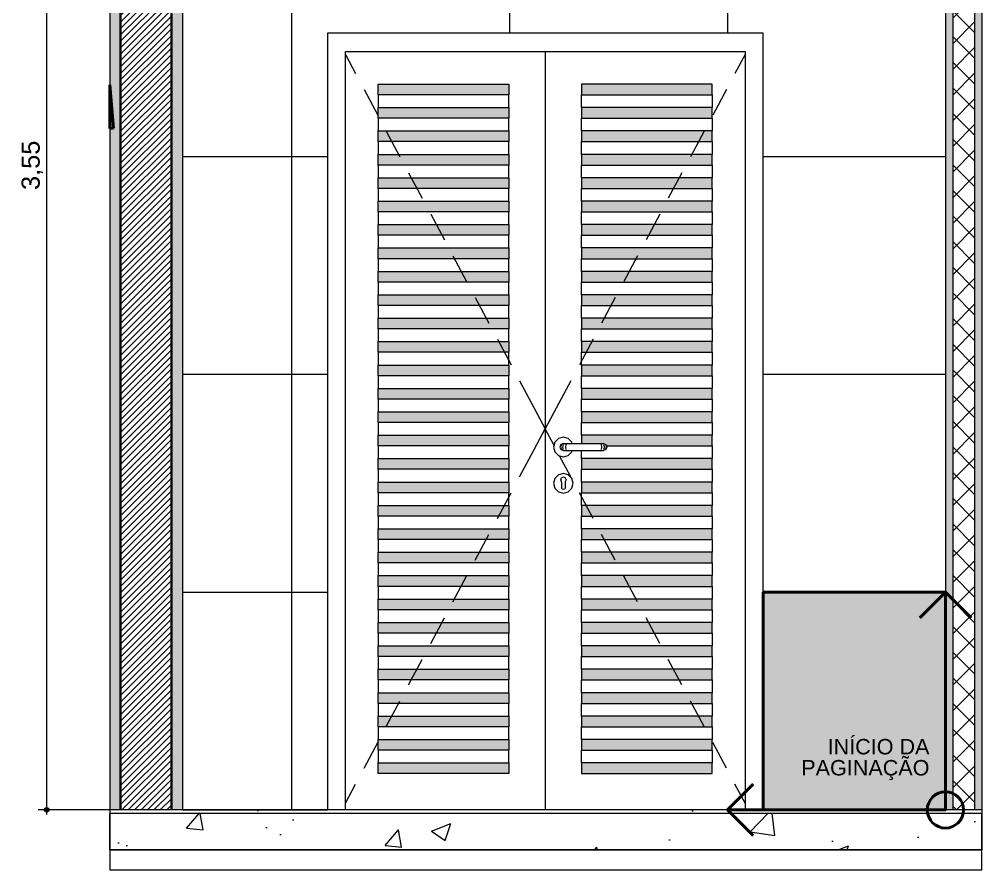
# Model space of a CAD drawing. Header units: metres. Extents: x -1.4 to 64, y -2.2 to 1.7.
# Drawn here: x 39.899 to 42.549, y -2.152 to 0.192 of the extents above; entities that cross this region are included whole.
import ezdxf

# ---------------------------------------------------------------- set-up
doc = ezdxf.new("R2010")
doc.units = ezdxf.units.M
doc.header["$MEASUREMENT"] = 0
for name, color, linetype, lineweight, true_color in [('0_Caneta_No__25', 7, 'Continuous', 13, 0x982312), ('LAJES.EST_Caneta_No__254', 7, 'Continuous', 0, 0xd1c9ad), ('LAJES.EST_Caneta_No__97', 7, 'Continuous', 13, 0x6b6b6b), ('NOTAS-EXECUTIVO.ARQ_Caneta_No__12', 7, 'Continuous', 0, 0x030303), ('NOTAS-EXECUTIVO.ARQ_Caneta_No__24', 7, 'Continuous', 40, 0x851f10), ('PAREDE CONSTRUIR_Caneta_No__97', 7, 'Continuous', 13, 0x6b6b6b), ('Portas Archicad_Caneta_No__97', 7, 'Continuous', 13, 0x6b6b6b)]:
    doc.layers.add(name, color=color, linetype=linetype, lineweight=lineweight, true_color=true_color)
for name, color, linetype, lineweight in [('LAJES.EST_Caneta_No__241', 7, 'Continuous', 13), ('LAJES.EST_Caneta_No__4', 7, 'Continuous', 25), ('LAJES.EST_Caneta_No__7', 7, 'Continuous', 13), ('NOTAS-EXECUTIVO.ARQ_Caneta_No__1', 7, 'Continuous', 40), ('PAREDE CONSTRUIR_Caneta_No__241', 7, 'Continuous', 13), ('PAREDE CONSTRUIR_Caneta_No__3', 7, 'Continuous', 30), ('PAREDE CONSTRUIR_Caneta_No__83', 84, 'Continuous', 0), ('Portas Archicad_Caneta_No__241', 7, 'Continuous', 13), ('S-BEAM-____-OTLN.IFC Model_Caneta_No__1', 7, 'Continuous', 40)]:
    doc.layers.add(name, color=color, linetype=linetype, lineweight=lineweight)
doc.layers.add('PAREDE CONSTRUIR', color=7, linetype='Continuous')
doc.layers.add('Portas Archicad', color=7, linetype='Continuous')
doc.styles.add('GENERATED_STYLE_1', font='arial.ttf')
doc.dimstyles.new('GENERATED_STYLE__1', dxfattribs={"dimtxt": 0.05, "dimasz": 0.02375, "dimexe": 0.18, "dimexo": 0.267183, "dimgap": 0, "dimtad": 1, "dimzin": 0, "dimdsep": 46, "dimtxsty": 'GENERATED_STYLE_1', "dimblk": 'ARROWHEAD_11', "dimblk1": 'ARROWHEAD_11', "dimblk2": 'ARROWHEAD_11', "dimcen": 0.09, "dimclrd": 256, "dimclre": 256, "dimclrt": 256, "dimadec": 0, "dimazin": 0, "dimtfac": 1, "dimtdec": 4, "dimtmove": 0, "dimatfit": 3, "dimfxl": 0, "dimtolj": 1, "dimtzin": 0, "dimarcsym": 0})

# ---------------------------------------------------------------- blocks, each defined once
blk = doc.blocks.new('*D119', base_point=(7.5483, -1.9869))
at = {"layer": '0_Caneta_No__25', "linetype": 'Continuous', "lineweight": 13, "true_color": 0x982312}
for points in [[(39.9683, 1.5631), (39.9687, 1.5608), (39.9701, 1.5587), (39.9721, 1.5574), (39.9745, 1.5569), (39.9769, 1.5574), (39.9789, 1.5587), (39.9803, 1.5608), (39.9808, 1.5631), (39.9803, 1.5655), (39.9789, 1.5676), (39.9769, 1.5689), (39.9745, 1.5694), (39.9721, 1.5689), (39.9701, 1.5676), (39.9687, 1.5655)], [(39.9683, -1.9869), (39.9687, -1.9892), (39.9701, -1.9913), (39.9721, -1.9926), (39.9745, -1.9931), (39.9769, -1.9926), (39.9789, -1.9913), (39.9803, -1.9892), (39.9808, -1.9869), (39.9803, -1.9845), (39.9789, -1.9824), (39.9769, -1.9811), (39.9745, -1.9806), (39.9721, -1.9811), (39.9701, -1.9824), (39.9687, -1.9845)]]:
    blk.add_hatch(color=24, dxfattribs=at).paths.add_polyline_path(points)
at = {"layer": '0_Caneta_No__25', "color": 24, "linetype": 'Continuous', "lineweight": 13, "true_color": 0x982312}
for p, q in [((39.9683, 1.5631), (39.9511, 1.5631)), ((39.9745, -1.9806), (39.9745, 1.5569)), ((40.2417, 1.5631), (39.9808, 1.5631)), ((39.9683, -1.9869), (39.9511, -1.9869)), ((40.2417, -1.9869), (39.9808, -1.9869)), ((39.9745, -1.9994), (39.9745, -1.9931))]:
    blk.add_line(p, q, dxfattribs=at)
for centre in [(39.9745, 1.5631), (39.9745, -1.9869)]:
    blk.add_circle(centre, 0.00625, dxfattribs=at)
at = {"layer": '0_Caneta_No__25', "color": 24, "lineweight": 13, "true_color": 0x982312, "insert": (39.9645, -0.2786), "char_height": 0.05, "attachment_point": 7, "rotation": 90, "style": 'GENERATED_STYLE_1'}
blk.add_mtext('\\A1;{\\pql;\\fArial|b0|i0|c0|p0;\\W1.000000;3,55}', dxfattribs=at)
blk = doc.blocks.new('ARROWHEAD_11')
at = {"color": 0, "linetype": 'Continuous', "lineweight": 0}
blk.add_line((0, 0), (-1, 0), dxfattribs=at)
at = {"color": 0, "linetype": 'Continuous', "lineweight": 0, "const_width": 0.25, "flags": 128}
blk.add_lwpolyline([(-0.125, 0, 1), (0.125, 0, 1)], format="xyb", close=True, dxfattribs=at)
blk = doc.blocks.new('símbolo_paginação de piso(1)(3)[10]_13', base_point=(42.4492, -1.9869))
at = {"layer": 'NOTAS-EXECUTIVO.ARQ_Caneta_No__24', "linetype": 'Continuous', "lineweight": 0, "true_color": 0x210704}
blk.add_hatch(color=18, dxfattribs=at).paths.add_polyline_path([(41.9473, -1.3869), (41.9473, -1.9869), (42.4492, -1.9869), (42.4492, -1.3869)])
at = {"layer": 'NOTAS-EXECUTIVO.ARQ_Caneta_No__1', "color": 7, "linetype": 'Continuous', "lineweight": 40}
for p, q in [((42.4492, -1.3869), (42.3785, -1.4576)), ((42.4492, -1.9869), (42.4492, -1.3869)), ((42.4492, -1.3869), (42.5199, -1.4576)), ((41.8492, -1.9869), (41.9199, -1.9161)), ((42.4492, -1.9869), (41.8492, -1.9869)), ((41.8492, -1.9869), (41.9199, -2.0576))]:
    blk.add_line(p, q, dxfattribs=at)
at = {"layer": 'NOTAS-EXECUTIVO.ARQ_Caneta_No__1', "color": 7, "linetype": 'Continuous', "lineweight": 40, "flags": 128}
blk.add_lwpolyline([(41.9473, -1.3869), (41.9473, -1.9869), (42.4492, -1.9869), (42.4492, -1.3869)], close=True, dxfattribs=at)
at = {"layer": 'NOTAS-EXECUTIVO.ARQ_Caneta_No__1', "color": 7, "linetype": 'Continuous', "lineweight": 40}
blk.add_circle((42.4492, -1.9869), 0.05, dxfattribs=at)

msp = doc.modelspace()

# ---------------------------------------------------------------- hatches: boundary and pattern name
at = {"layer": 'LAJES.EST_Caneta_No__254', "linetype": 'Continuous', "lineweight": 0, "true_color": 0xd1c9ad}
h = msp.add_hatch(dxfattribs=at)
h.set_pattern_fill('Haie_OD_000d', color=9, style=0, pattern_type=2)
h.set_pattern_definition([(45, (7.54828, -1.48686), (-0.159099, 0.159099), [0, -0.15, 0, -0.225]), (110, (8.04828, -1.48686), (0.2114308, 0.0769545), [0, -0.11, 0, -0.19])])
h.paths.add_polyline_path([(42.5492, -1.9869), (40.148, -1.9869), (40.148, -1.9969), (42.5492, -1.9969)])
at = {"layer": 'LAJES.EST_Caneta_No__97', "linetype": 'Continuous', "lineweight": 13, "true_color": 0x6b6b6b}
h = msp.add_hatch(dxfattribs=at)
h.set_pattern_fill('AR_CONC_000d', color=251, style=0, pattern_type=2)
h.set_pattern_definition([(50, (7.5483, -1.98686), (-0.546554, 0.047817), [0.05715, -0.62865]), (355, (7.5483, -1.98686), (-0.10573, 0.5731705), [0.04572, -0.502922]), (100.4514, (7.59383, -1.99084), (0.440824, 0.525353), [0.04857, -0.534271]), (46.1842, (7.5483, -1.83446), (-0.813237, 0.126127), [0.085725, -0.942975]), (96.6356, (7.61605, -1.845), (0.712212, 0.742278), [0.072855, -0.801407]), (351.1842, (7.5483, -1.83446), (0.712212, 0.742278), [0.06858, -0.75438]), (21, (7.6245, -1.87256), (-0.454843, 0.3067956), [0.05715, -0.62865]), (326, (7.6245, -1.87256), (0.185406, 0.552564), [0.04572, -0.50292]), (71.4514, (7.6624, -1.8981), (0.640249, 0.245768), [0.04857, -0.53427]), (37.5, (7.54828, -1.98686), (0.0092658, 0.2536651), [0, -0.496824, 0, -0.51054, 0, -0.504825]), (7.5, (7.54828, -1.98686), (0.200459, 0.3005417), [0, -0.291084, 0, -0.485394, 0, -0.192405]), (327.5, (7.37836, -1.98686), (-0.4067718, 0.0171862), [0, -0.1905, 0, -0.59436, 0, -0.78867]), (317.5, (7.30216, -1.98686), (0.4443875, 0.0762795), [0, -0.24765, 0, -0.394716, 0, -0.56007])])
h.paths.add_polyline_path([(40.148, -2.0969), (42.5492, -2.0969), (42.5492, -1.9969), (40.148, -1.9969)])
at = {"layer": 'PAREDE CONSTRUIR', "linetype": 'Continuous', "lineweight": 0, "true_color": 0xffffff}
for points in [[(42.4492, 1.5631), (42.4492, -1.9869), (42.4692, -1.9869), (42.4692, 1.5631)], [(42.5492, 1.5631), (42.5292, 1.5631), (42.5292, -1.9869), (42.5492, -1.9869)], [(40.148, 1.2631), (40.148, -1.9869), (40.178, -1.9869), (40.178, 1.2631)], [(40.318, -1.9869), (40.348, -1.9869), (40.348, 1.2631), (40.318, 1.2631)]]:
    msp.add_hatch(color=7, dxfattribs=at).paths.add_polyline_path(points)
at = {"layer": 'PAREDE CONSTRUIR', "linetype": 'Continuous', "lineweight": 0, "true_color": 0x000000}
h = msp.add_hatch(dxfattribs=at)
h.set_pattern_fill('common_brick_000d', color=18, style=0, pattern_type=2)
h.set_pattern_definition([(45, (7.548284, -1.986855), (-0.008838835, 0.008838835), [])])
h.paths.add_polyline_path([(40.178, 1.2631), (40.178, -1.9869), (40.318, -1.9869), (40.318, 1.2631)])
at = {"layer": 'PAREDE CONSTRUIR_Caneta_No__83', "linetype": 'Continuous', "lineweight": 0}
h = msp.add_hatch(dxfattribs=at)
h.set_pattern_fill('Placomur_000d', color=84, style=0, pattern_type=2)
h.set_pattern_definition([(45, (7.548284, -1.986855), (-0.03535534, 0.03535534), []), (135, (7.548284, -1.986855), (0.03535534, 0.03535534), [])])
h.paths.add_polyline_path([(42.4692, -1.9869), (42.5292, -1.9869), (42.5292, 1.5631), (42.4692, 1.5631)])
at = {"layer": 'PAREDE CONSTRUIR_Caneta_No__97', "linetype": 'Continuous', "lineweight": 13, "true_color": 0x6b6b6b}
h = msp.add_hatch(dxfattribs=at)
h.set_pattern_fill('Ceramica_60_x_60_000d', color=251, style=0, pattern_type=2)
h.set_pattern_definition([(0, (42.4492, -1.98686), (0, 0.6), []), (90, (42.4492, -1.98686), (-0.6, 0), [])])
h.paths.add_polyline_path([(40.348, 1.2631), (40.348, -1.9869), (40.7473, -1.9869), (40.7473, 0.1531), (41.9473, 0.1531), (41.9473, -1.9869), (42.4492, -1.9869), (42.4492, 1.2631)])
at = {"layer": 'Portas Archicad', "linetype": 'Continuous', "lineweight": 0, "true_color": 0xffffff}
for points in [[(41.2473, -0.0164), (41.2473, 0.0131), (40.8873, 0.0131), (40.8873, -0.0164)], [(41.4473, -0.0164), (41.8073, -0.0164), (41.8073, 0.0131), (41.4473, 0.0131)], [(41.2473, -0.0809), (41.2473, -0.0514), (40.8873, -0.0514), (40.8873, -0.0809)], [(41.4473, -0.0809), (41.8073, -0.0809), (41.8073, -0.0514), (41.4473, -0.0514)], [(41.2473, -0.1454), (41.2473, -0.1159), (40.8873, -0.1159), (40.8873, -0.1454)], [(41.4473, -0.1454), (41.8073, -0.1454), (41.8073, -0.1159), (41.4473, -0.1159)], [(41.2473, -0.2099), (41.2473, -0.1804), (40.8873, -0.1804), (40.8873, -0.2099)], [(41.4473, -0.2099), (41.8073, -0.2099), (41.8073, -0.1804), (41.4473, -0.1804)], [(41.2473, -0.2744), (41.2473, -0.2449), (40.8873, -0.2449), (40.8873, -0.2744)], [(41.4473, -0.2744), (41.8073, -0.2744), (41.8073, -0.2449), (41.4473, -0.2449)], [(41.2473, -0.3389), (41.2473, -0.3094), (40.8873, -0.3094), (40.8873, -0.3389)], [(41.4473, -0.3389), (41.8073, -0.3389), (41.8073, -0.3094), (41.4473, -0.3094)], [(41.2473, -0.4034), (41.2473, -0.3739), (40.8873, -0.3739), (40.8873, -0.4034)], [(41.4473, -0.4034), (41.8073, -0.4034), (41.8073, -0.3739), (41.4473, -0.3739)], [(41.2473, -0.4679), (41.2473, -0.4384), (40.8873, -0.4384), (40.8873, -0.4679)], [(41.4473, -0.4679), (41.8073, -0.4679), (41.8073, -0.4384), (41.4473, -0.4384)], [(41.2473, -0.5324), (41.2473, -0.5029), (40.8873, -0.5029), (40.8873, -0.5324)], [(41.4473, -0.5324), (41.8073, -0.5324), (41.8073, -0.5029), (41.4473, -0.5029)], [(41.2473, -0.5969), (41.2473, -0.5674), (40.8873, -0.5674), (40.8873, -0.5969)], [(41.4473, -0.5969), (41.8073, -0.5969), (41.8073, -0.5674), (41.4473, -0.5674)], [(41.2473, -0.6614), (41.2473, -0.6319), (40.8873, -0.6319), (40.8873, -0.6614)], [(41.4473, -0.6614), (41.8073, -0.6614), (41.8073, -0.6319), (41.4473, -0.6319)], [(41.2473, -0.7259), (41.2473, -0.6964), (40.8873, -0.6964), (40.8873, -0.7259)], [(41.4473, -0.7259), (41.8073, -0.7259), (41.8073, -0.6964), (41.4473, -0.6964)], [(41.2473, -0.7904), (41.2473, -0.7609), (40.8873, -0.7609), (40.8873, -0.7904)], [(41.4473, -0.7904), (41.8073, -0.7904), (41.8073, -0.7609), (41.4473, -0.7609)], [(41.2473, -0.8549), (41.2473, -0.8254), (40.8873, -0.8254), (40.8873, -0.8549)], [(41.4473, -0.8549), (41.8073, -0.8549), (41.8073, -0.8254), (41.4473, -0.8254)], [(41.2473, -0.9194), (41.2473, -0.8899), (40.8873, -0.8899), (40.8873, -0.9194)], [(41.4473, -0.9194), (41.8073, -0.9194), (41.8073, -0.8899), (41.4473, -0.8899)], [(41.2473, -0.9839), (41.2473, -0.9544), (40.8873, -0.9544), (40.8873, -0.9839)], [(41.8073, -0.9544), (41.4473, -0.9544), (41.4473, -0.9769), (41.5061, -0.9769), (41.5073, -0.9769), (41.5144, -0.9798), (41.516, -0.9839), (41.8073, -0.9839)], [(41.2473, -1.0484), (41.2473, -1.0189), (40.8873, -1.0189), (40.8873, -1.0484)], [(41.4473, -1.0484), (41.8073, -1.0484), (41.8073, -1.0189), (41.4473, -1.0189)], [(41.2473, -1.1129), (41.2473, -1.0834), (40.8873, -1.0834), (40.8873, -1.1129)], [(41.4473, -1.1129), (41.8073, -1.1129), (41.8073, -1.0834), (41.4473, -1.0834)], [(41.2473, -1.1774), (41.2473, -1.1479), (40.8873, -1.1479), (40.8873, -1.1774)], [(41.4473, -1.1774), (41.8073, -1.1774), (41.8073, -1.1479), (41.4473, -1.1479)], [(41.2473, -1.2419), (41.2473, -1.2124), (40.8873, -1.2124), (40.8873, -1.2419)], [(41.4473, -1.2419), (41.8073, -1.2419), (41.8073, -1.2124), (41.4473, -1.2124)], [(41.2473, -1.3064), (41.2473, -1.2769), (40.8873, -1.2769), (40.8873, -1.3064)], [(41.4473, -1.3064), (41.8073, -1.3064), (41.8073, -1.2769), (41.4473, -1.2769)], [(41.2473, -1.3709), (41.2473, -1.3414), (40.8873, -1.3414), (40.8873, -1.3709)], [(41.4473, -1.3709), (41.8073, -1.3709), (41.8073, -1.3414), (41.4473, -1.3414)], [(41.2473, -1.4354), (41.2473, -1.4059), (40.8873, -1.4059), (40.8873, -1.4354)], [(41.4473, -1.4354), (41.8073, -1.4354), (41.8073, -1.4059), (41.4473, -1.4059)], [(41.2473, -1.4999), (41.2473, -1.4704), (40.8873, -1.4704), (40.8873, -1.4999)], [(41.4473, -1.4999), (41.8073, -1.4999), (41.8073, -1.4704), (41.4473, -1.4704)], [(41.2473, -1.5644), (41.2473, -1.5349), (40.8873, -1.5349), (40.8873, -1.5644)], [(41.4473, -1.5644), (41.8073, -1.5644), (41.8073, -1.5349), (41.4473, -1.5349)], [(41.2473, -1.6289), (41.2473, -1.5994), (40.8873, -1.5994), (40.8873, -1.6289)], [(41.4473, -1.6289), (41.8073, -1.6289), (41.8073, -1.5994), (41.4473, -1.5994)], [(41.2473, -1.6934), (41.2473, -1.6639), (40.8873, -1.6639), (40.8873, -1.6934)], [(41.4473, -1.6934), (41.8073, -1.6934), (41.8073, -1.6639), (41.4473, -1.6639)], [(41.2473, -1.7579), (41.2473, -1.7284), (40.8873, -1.7284), (40.8873, -1.7579)], [(41.4473, -1.7579), (41.8073, -1.7579), (41.8073, -1.7284), (41.4473, -1.7284)], [(41.2473, -1.8224), (41.2473, -1.7929), (40.8873, -1.7929), (40.8873, -1.8224)], [(41.4473, -1.8224), (41.8073, -1.8224), (41.8073, -1.7929), (41.4473, -1.7929)], [(41.2473, -1.8869), (41.2473, -1.8574), (40.8873, -1.8574), (40.8873, -1.8869)], [(41.4473, -1.8869), (41.8073, -1.8869), (41.8073, -1.8574), (41.4473, -1.8574)]]:
    msp.add_hatch(color=7, dxfattribs=at).paths.add_polyline_path(points)

# ---------------------------------------------------------------- linework, layer by layer
at = {"layer": 'LAJES.EST_Caneta_No__241', "color": 7, "linetype": 'Continuous', "lineweight": 13}
for p, q in [((40.148, -2.0969), (40.148, -2.1369)), ((42.5492, -2.1519), (42.5492, -2.0969)), ((40.148, -2.1369), (40.148, -2.1519)), ((40.148, -2.1519), (42.5492, -2.1519))]:
    msp.add_line(p, q, dxfattribs=at)
at = {"layer": 'LAJES.EST_Caneta_No__4', "color": 7, "linetype": 'Continuous', "lineweight": 25}
for p, q in [((42.5492, -1.9969), (42.5492, -2.0969)), ((42.5492, -2.0969), (40.148, -2.0969))]:
    msp.add_line(p, q, dxfattribs=at)
at = {"layer": 'LAJES.EST_Caneta_No__4', "color": 7, "linetype": 'Continuous', "lineweight": 25, "flags": 128}
msp.add_lwpolyline([(40.148, -1.9969), (40.148, -2.0019), (40.148, -2.0969)], dxfattribs=at)
at = {"layer": 'LAJES.EST_Caneta_No__7', "color": 7, "linetype": 'Continuous', "lineweight": 13}
for p, q in [((40.148, -1.9869), (40.148, -1.9969)), ((42.4492, -1.9869), (40.348, -1.9869)), ((42.5492, -1.9869), (42.5492, -1.9969)), ((42.5492, -1.9969), (40.148, -1.9969))]:
    msp.add_line(p, q, dxfattribs=at)
at = {"layer": 'LAJES.EST_Caneta_No__7', "color": 7, "linetype": 'Continuous', "lineweight": 13, "flags": 128}
for points in [[(40.348, -1.9869), (40.318, -1.9869), (40.178, -1.9869), (40.148, -1.9869)], [(42.5492, -1.9869), (42.5292, -1.9869), (42.4692, -1.9869), (42.4492, -1.9869)]]:
    msp.add_lwpolyline(points, dxfattribs=at)
at = {"layer": 'PAREDE CONSTRUIR_Caneta_No__241', "color": 7, "linetype": 'Continuous', "lineweight": 13}
for p, q in [((42.4492, 1.5631), (42.4492, -1.9869)), ((42.4692, 1.5631), (42.4692, -1.9869)), ((42.5292, 1.5631), (42.5292, -1.9869)), ((42.5492, 1.5631), (42.5492, -1.9869)), ((40.148, 1.2631), (40.148, 0.0432)), ((40.348, 1.2631), (40.348, -1.9869)), ((40.148, 0.0432), (40.148, 0.013)), ((40.148, 0.013), (40.148, 0.0114)), ((40.148, -0.1091), (40.148, -1.9869))]:
    msp.add_line(p, q, dxfattribs=at)
at = {"layer": 'PAREDE CONSTRUIR_Caneta_No__3', "color": 7, "linetype": 'Continuous', "lineweight": 30}
for p, q in [((40.178, 1.2631), (40.178, -1.9869)), ((40.318, 1.2631), (40.318, -1.9869))]:
    msp.add_line(p, q, dxfattribs=at)
at = {"layer": 'Portas Archicad_Caneta_No__241', "color": 7, "linetype": 'Continuous', "lineweight": 13}
for p, q in [((40.7473, 0.1531), (40.7473, 0.1031)), ((41.9473, 0.1531), (40.7473, 0.1531)), ((41.9473, 0.1031), (41.9473, 0.1531)), ((40.7473, 0.1031), (40.7473, -1.9869)), ((40.7973, -1.9869), (40.7973, 0.1031)), ((40.7973, 0.1031), (41.8973, 0.1031)), ((41.3473, 0.1031), (41.3473, -1.9869)), ((41.8973, 0.1031), (41.8973, -1.9869)), ((41.9473, -1.9869), (41.9473, 0.1031)), ((40.8873, -0.0164), (40.8873, 0.0131)), ((40.8873, 0.0131), (41.2473, 0.0131)), ((41.2473, 0.0131), (41.2473, -0.0164)), ((41.4473, 0.0131), (41.4473, -0.0164)), ((41.8073, 0.0131), (41.4473, 0.0131)), ((41.8073, -0.0164), (41.8073, 0.0131)), ((41.2473, -0.0164), (40.8873, -0.0164)), ((40.8873, -0.0164), (40.8873, -0.0514)), ((41.2473, -0.0514), (41.2473, -0.0164)), ((41.4473, -0.0514), (41.4473, -0.0164)), ((41.4473, -0.0164), (41.8073, -0.0164)), ((41.8073, -0.0164), (41.8073, -0.0514)), ((40.8873, -0.0514), (41.2473, -0.0514)), ((40.8873, -0.0809), (40.8873, -0.0514)), ((41.2473, -0.0514), (41.2473, -0.0809)), ((41.8073, -0.0514), (41.4473, -0.0514)), ((41.4473, -0.0514), (41.4473, -0.0809)), ((41.8073, -0.0809), (41.8073, -0.0514)), ((41.2473, -0.0809), (40.8873, -0.0809)), ((40.8873, -0.0809), (40.8873, -0.1159)), ((41.2473, -0.1159), (41.2473, -0.0809)), ((41.4473, -0.1159), (41.4473, -0.0809)), ((41.4473, -0.0809), (41.8073, -0.0809)), ((41.8073, -0.0809), (41.8073, -0.1159)), ((40.8873, -0.1159), (41.2473, -0.1159)), ((40.8873, -0.1454), (40.8873, -0.1159)), ((41.2473, -0.1159), (41.2473, -0.1454)), ((41.8073, -0.1159), (41.4473, -0.1159)), ((41.4473, -0.1159), (41.4473, -0.1454)), ((41.8073, -0.1454), (41.8073, -0.1159)), ((41.2473, -0.1454), (40.8873, -0.1454)), ((40.8873, -0.1454), (40.8873, -0.1804)), ((41.2473, -0.1804), (41.2473, -0.1454)), ((41.4473, -0.1804), (41.4473, -0.1454)), ((41.4473, -0.1454), (41.8073, -0.1454)), ((41.8073, -0.1454), (41.8073, -0.1804)), ((40.8873, -0.1804), (41.2473, -0.1804)), ((40.8873, -0.2099), (40.8873, -0.1804)), ((41.2473, -0.1804), (41.2473, -0.2099)), ((41.8073, -0.1804), (41.4473, -0.1804)), ((41.4473, -0.1804), (41.4473, -0.2099)), ((41.8073, -0.2099), (41.8073, -0.1804)), ((41.2473, -0.2099), (40.8873, -0.2099)), ((40.8873, -0.2099), (40.8873, -0.2449)), ((41.2473, -0.2449), (41.2473, -0.2099)), ((41.4473, -0.2449), (41.4473, -0.2099)), ((41.4473, -0.2099), (41.8073, -0.2099)), ((41.8073, -0.2099), (41.8073, -0.2449)), ((40.8873, -0.2449), (41.2473, -0.2449)), ((40.8873, -0.2744), (40.8873, -0.2449)), ((41.2473, -0.2449), (41.2473, -0.2744)), ((41.8073, -0.2449), (41.4473, -0.2449)), ((41.4473, -0.2449), (41.4473, -0.2744)), ((41.8073, -0.2744), (41.8073, -0.2449)), ((41.2473, -0.2744), (40.8873, -0.2744)), ((40.8873, -0.2744), (40.8873, -0.3094)), ((41.2473, -0.3094), (41.2473, -0.2744)), ((41.4473, -0.3094), (41.4473, -0.2744)), ((41.4473, -0.2744), (41.8073, -0.2744)), ((41.8073, -0.2744), (41.8073, -0.3094)), ((40.8873, -0.3094), (41.2473, -0.3094)), ((40.8873, -0.3389), (40.8873, -0.3094)), ((41.2473, -0.3094), (41.2473, -0.3389)), ((41.8073, -0.3094), (41.4473, -0.3094)), ((41.4473, -0.3094), (41.4473, -0.3389)), ((41.8073, -0.3389), (41.8073, -0.3094)), ((41.2473, -0.3389), (40.8873, -0.3389)), ((40.8873, -0.3389), (40.8873, -0.3739)), ((41.2473, -0.3739), (41.2473, -0.3389)), ((41.4473, -0.3739), (41.4473, -0.3389)), ((41.4473, -0.3389), (41.8073, -0.3389)), ((41.8073, -0.3389), (41.8073, -0.3739)), ((40.8873, -0.3739), (41.2473, -0.3739)), ((40.8873, -0.4034), (40.8873, -0.3739)), ((41.2473, -0.3739), (41.2473, -0.4034)), ((41.8073, -0.3739), (41.4473, -0.3739)), ((41.4473, -0.3739), (41.4473, -0.4034)), ((41.8073, -0.4034), (41.8073, -0.3739)), ((41.2473, -0.4034), (40.8873, -0.4034)), ((40.8873, -0.4034), (40.8873, -0.4384)), ((41.2473, -0.4384), (41.2473, -0.4034)), ((41.4473, -0.4384), (41.4473, -0.4034)), ((41.4473, -0.4034), (41.8073, -0.4034)), ((41.8073, -0.4034), (41.8073, -0.4384)), ((40.8873, -0.4384), (41.2473, -0.4384)), ((40.8873, -0.4679), (40.8873, -0.4384)), ((41.2473, -0.4384), (41.2473, -0.4679)), ((41.8073, -0.4384), (41.4473, -0.4384)), ((41.4473, -0.4384), (41.4473, -0.4679)), ((41.8073, -0.4679), (41.8073, -0.4384)), ((41.2473, -0.4679), (40.8873, -0.4679)), ((40.8873, -0.4679), (40.8873, -0.5029)), ((41.2473, -0.5029), (41.2473, -0.4679)), ((41.4473, -0.5029), (41.4473, -0.4679)), ((41.4473, -0.4679), (41.8073, -0.4679)), ((41.8073, -0.4679), (41.8073, -0.5029)), ((40.8873, -0.5029), (41.2473, -0.5029)), ((40.8873, -0.5324), (40.8873, -0.5029)), ((41.2473, -0.5029), (41.2473, -0.5324)), ((41.8073, -0.5029), (41.4473, -0.5029)), ((41.4473, -0.5029), (41.4473, -0.5324)), ((41.8073, -0.5324), (41.8073, -0.5029)), ((41.2473, -0.5324), (40.8873, -0.5324)), ((40.8873, -0.5324), (40.8873, -0.5674)), ((41.2473, -0.5674), (41.2473, -0.5324)), ((41.4473, -0.5674), (41.4473, -0.5324)), ((41.4473, -0.5324), (41.8073, -0.5324)), ((41.8073, -0.5324), (41.8073, -0.5674)), ((40.8873, -0.5674), (41.2473, -0.5674)), ((40.8873, -0.5969), (40.8873, -0.5674)), ((41.2473, -0.5674), (41.2473, -0.5969)), ((41.8073, -0.5674), (41.4473, -0.5674)), ((41.4473, -0.5674), (41.4473, -0.5969)), ((41.8073, -0.5969), (41.8073, -0.5674)), ((41.2473, -0.5969), (40.8873, -0.5969)), ((40.8873, -0.5969), (40.8873, -0.6319)), ((41.2473, -0.6319), (41.2473, -0.5969)), ((41.4473, -0.6319), (41.4473, -0.5969)), ((41.4473, -0.5969), (41.8073, -0.5969)), ((41.8073, -0.5969), (41.8073, -0.6319)), ((40.8873, -0.6319), (41.2473, -0.6319)), ((40.8873, -0.6614), (40.8873, -0.6319)), ((41.2473, -0.6319), (41.2473, -0.6614)), ((41.8073, -0.6319), (41.4473, -0.6319)), ((41.4473, -0.6319), (41.4473, -0.6614)), ((41.8073, -0.6614), (41.8073, -0.6319)), ((41.2473, -0.6614), (40.8873, -0.6614)), ((40.8873, -0.6614), (40.8873, -0.6964)), ((41.2473, -0.6964), (41.2473, -0.6614)), ((41.4473, -0.6964), (41.4473, -0.6614)), ((41.4473, -0.6614), (41.8073, -0.6614)), ((41.8073, -0.6614), (41.8073, -0.6964)), ((40.8873, -0.6964), (41.2473, -0.6964)), ((40.8873, -0.7259), (40.8873, -0.6964)), ((41.2473, -0.6964), (41.2473, -0.7259)), ((41.8073, -0.6964), (41.4473, -0.6964)), ((41.4473, -0.6964), (41.4473, -0.7259)), ((41.8073, -0.7259), (41.8073, -0.6964)), ((41.2473, -0.7259), (40.8873, -0.7259)), ((40.8873, -0.7259), (40.8873, -0.7609)), ((41.2473, -0.7609), (41.2473, -0.7259)), ((41.4473, -0.7609), (41.4473, -0.7259)), ((41.4473, -0.7259), (41.8073, -0.7259)), ((41.8073, -0.7259), (41.8073, -0.7609)), ((40.8873, -0.7609), (41.2473, -0.7609)), ((40.8873, -0.7904), (40.8873, -0.7609)), ((41.2473, -0.7609), (41.2473, -0.7904)), ((41.8073, -0.7609), (41.4473, -0.7609)), ((41.4473, -0.7609), (41.4473, -0.7904)), ((41.8073, -0.7904), (41.8073, -0.7609)), ((41.2473, -0.7904), (40.8873, -0.7904)), ((40.8873, -0.7904), (40.8873, -0.8254)), ((41.2473, -0.8254), (41.2473, -0.7904)), ((41.4473, -0.8254), (41.4473, -0.7904)), ((41.4473, -0.7904), (41.8073, -0.7904)), ((41.8073, -0.7904), (41.8073, -0.8254)), ((40.8873, -0.8254), (41.2473, -0.8254)), ((40.8873, -0.8549), (40.8873, -0.8254)), ((41.2473, -0.8254), (41.2473, -0.8549)), ((41.8073, -0.8254), (41.4473, -0.8254)), ((41.4473, -0.8254), (41.4473, -0.8549)), ((41.8073, -0.8549), (41.8073, -0.8254)), ((41.2473, -0.8549), (40.8873, -0.8549)), ((40.8873, -0.8549), (40.8873, -0.8899)), ((41.2473, -0.8899), (41.2473, -0.8549)), ((41.4473, -0.8899), (41.4473, -0.8549)), ((41.4473, -0.8549), (41.8073, -0.8549)), ((41.8073, -0.8549), (41.8073, -0.8899)), ((40.8873, -0.8899), (41.2473, -0.8899)), ((40.8873, -0.9194), (40.8873, -0.8899)), ((41.2473, -0.8899), (41.2473, -0.9194)), ((41.8073, -0.8899), (41.4473, -0.8899)), ((41.4473, -0.8899), (41.4473, -0.9194)), ((41.8073, -0.9194), (41.8073, -0.8899)), ((41.2473, -0.9194), (40.8873, -0.9194)), ((40.8873, -0.9194), (40.8873, -0.9544)), ((41.2473, -0.9544), (41.2473, -0.9194)), ((41.4473, -0.9544), (41.4473, -0.9194)), ((41.4473, -0.9194), (41.8073, -0.9194)), ((41.8073, -0.9194), (41.8073, -0.9544)), ((40.8873, -0.9544), (41.2473, -0.9544)), ((40.8873, -0.9839), (40.8873, -0.9544)), ((41.2473, -0.9544), (41.2473, -0.9839)), ((41.3739, -0.9734), (41.3703, -0.9869)), ((41.3838, -0.9635), (41.3739, -0.9734)), ((41.3973, -0.9599), (41.3838, -0.9635)), ((41.3902, -0.9798), (41.3873, -0.9869)), ((41.3918, -0.9798), (41.389, -0.9869)), ((41.3973, -0.9769), (41.3902, -0.9798)), ((41.3966, -0.9798), (41.3945, -0.9869)), ((41.4108, -0.9635), (41.3973, -0.9599)), ((41.3973, -0.9769), (41.3984, -0.9769)), ((41.3984, -0.9769), (41.4017, -0.9769)), ((41.4017, -0.9769), (41.4065, -0.9769)), ((41.4038, -0.9798), (41.4026, -0.9869)), ((41.4065, -0.9769), (41.4123, -0.9769)), ((41.4207, -0.9734), (41.4108, -0.9635)), ((41.4123, -0.9769), (41.4923, -0.9769)), ((41.4216, -0.9769), (41.4207, -0.9734)), ((41.8073, -0.9544), (41.4473, -0.9544)), ((41.4473, -0.9544), (41.4473, -0.9769)), ((41.4923, -0.9769), (41.498, -0.9769)), ((41.498, -0.9769), (41.5029, -0.9769)), ((41.5008, -0.9798), (41.5019, -0.9869)), ((41.5029, -0.9769), (41.5061, -0.9769)), ((41.5061, -0.9769), (41.5073, -0.9769)), ((41.5073, -0.9769), (41.5144, -0.9798)), ((41.508, -0.9798), (41.5101, -0.9869)), ((41.5128, -0.9798), (41.5156, -0.9869)), ((41.5144, -0.9798), (41.5173, -0.9869)), ((41.8073, -0.9839), (41.8073, -0.9544)), ((41.2473, -0.9839), (40.8873, -0.9839)), ((40.8873, -0.9839), (40.8873, -1.0189)), ((41.2473, -1.0189), (41.2473, -0.9839)), ((41.3703, -0.9869), (41.3739, -1.0004)), ((41.3739, -1.0004), (41.3838, -1.0102)), ((41.3873, -0.9869), (41.3902, -0.9939)), ((41.389, -0.9869), (41.3918, -0.9939)), ((41.3902, -0.9939), (41.3973, -0.9969)), ((41.3945, -0.9869), (41.3966, -0.9939)), ((41.3973, -0.9969), (41.3984, -0.9969)), ((41.3984, -0.9969), (41.4017, -0.9969)), ((41.4017, -0.9969), (41.4065, -0.9969)), ((41.4026, -0.9869), (41.4038, -0.9939)), ((41.4065, -0.9969), (41.4123, -0.9969)), ((41.4108, -1.0102), (41.4207, -1.0004)), ((41.4123, -0.9969), (41.4923, -0.9969)), ((41.4207, -1.0004), (41.4216, -0.9969)), ((41.4473, -1.0189), (41.4473, -0.9969)), ((41.4923, -0.9969), (41.498, -0.9969)), ((41.498, -0.9969), (41.5029, -0.9969)), ((41.5019, -0.9869), (41.5008, -0.9939)), ((41.5029, -0.9969), (41.5061, -0.9969)), ((41.5061, -0.9969), (41.5073, -0.9969)), ((41.5144, -0.9939), (41.5073, -0.9969)), ((41.5101, -0.9869), (41.508, -0.9939)), ((41.5156, -0.9869), (41.5128, -0.9939)), ((41.5173, -0.9869), (41.5144, -0.9939)), ((41.516, -0.9839), (41.8073, -0.9839)), ((41.8073, -0.9839), (41.8073, -1.0189)), ((40.8873, -1.0189), (41.2473, -1.0189)), ((40.8873, -1.0484), (40.8873, -1.0189)), ((41.2473, -1.0189), (41.2473, -1.0484)), ((41.3838, -1.0102), (41.3973, -1.0139)), ((41.3973, -1.0139), (41.4108, -1.0102)), ((41.8073, -1.0189), (41.4473, -1.0189)), ((41.4473, -1.0189), (41.4473, -1.0484)), ((41.8073, -1.0484), (41.8073, -1.0189)), ((41.2473, -1.0484), (40.8873, -1.0484)), ((40.8873, -1.0484), (40.8873, -1.0834)), ((41.2473, -1.0834), (41.2473, -1.0484)), ((41.3973, -1.0599), (41.3838, -1.0635)), ((41.4108, -1.0635), (41.3973, -1.0599)), ((41.4473, -1.0834), (41.4473, -1.0484)), ((41.4473, -1.0484), (41.8073, -1.0484)), ((41.8073, -1.0484), (41.8073, -1.0834)), ((40.8873, -1.0834), (41.2473, -1.0834)), ((40.8873, -1.1129), (40.8873, -1.0834)), ((41.2473, -1.0834), (41.2473, -1.1129)), ((41.3739, -1.0734), (41.3703, -1.0869)), ((41.3838, -1.0635), (41.3739, -1.0734)), ((41.3906, -1.0752), (41.3898, -1.0772)), ((41.3923, -1.0825), (41.3898, -1.0772)), ((41.3906, -1.0752), (41.3919, -1.0717)), ((41.3919, -1.0717), (41.3973, -1.0694)), ((41.3923, -1.084), (41.3923, -1.0825)), ((41.3923, -1.084), (41.3923, -1.0869)), ((41.3973, -1.0694), (41.4027, -1.0717)), ((41.4048, -1.0772), (41.4023, -1.0825)), ((41.4023, -1.0825), (41.4023, -1.084)), ((41.4023, -1.084), (41.4023, -1.0869)), ((41.404, -1.0752), (41.4027, -1.0717)), ((41.404, -1.0752), (41.4048, -1.0772)), ((41.4207, -1.0734), (41.4108, -1.0635)), ((41.4243, -1.0869), (41.4207, -1.0734)), ((41.8073, -1.0834), (41.4473, -1.0834)), ((41.4473, -1.0834), (41.4473, -1.1129)), ((41.8073, -1.1129), (41.8073, -1.0834)), ((41.2473, -1.1129), (40.8873, -1.1129)), ((40.8873, -1.1129), (40.8873, -1.1479)), ((41.2473, -1.1479), (41.2473, -1.1129)), ((41.3703, -1.0869), (41.3739, -1.1004)), ((41.3739, -1.1004), (41.3838, -1.1102)), ((41.3838, -1.1102), (41.3973, -1.1139)), ((41.3923, -1.0869), (41.3923, -1.0897)), ((41.3923, -1.0897), (41.3923, -1.0955)), ((41.3923, -1.0955), (41.3923, -1.0994)), ((41.3938, -1.1029), (41.3923, -1.0994)), ((41.3973, -1.1044), (41.3938, -1.1029)), ((41.4008, -1.1029), (41.3973, -1.1044)), ((41.3973, -1.1139), (41.4108, -1.1102)), ((41.4023, -1.0994), (41.4008, -1.1029)), ((41.4023, -1.0869), (41.4023, -1.0897)), ((41.4023, -1.0897), (41.4023, -1.0955)), ((41.4023, -1.0955), (41.4023, -1.0994)), ((41.4108, -1.1102), (41.4207, -1.1004)), ((41.4207, -1.1004), (41.4243, -1.0869)), ((41.4473, -1.1479), (41.4473, -1.1129)), ((41.4473, -1.1129), (41.8073, -1.1129)), ((41.8073, -1.1129), (41.8073, -1.1479)), ((40.8873, -1.1479), (41.2473, -1.1479)), ((40.8873, -1.1774), (40.8873, -1.1479)), ((41.2473, -1.1479), (41.2473, -1.1774)), ((41.8073, -1.1479), (41.4473, -1.1479)), ((41.4473, -1.1479), (41.4473, -1.1774)), ((41.8073, -1.1774), (41.8073, -1.1479)), ((41.2473, -1.1774), (40.8873, -1.1774)), ((40.8873, -1.1774), (40.8873, -1.2124)), ((41.2473, -1.2124), (41.2473, -1.1774)), ((41.4473, -1.2124), (41.4473, -1.1774)), ((41.4473, -1.1774), (41.8073, -1.1774)), ((41.8073, -1.1774), (41.8073, -1.2124)), ((40.8873, -1.2124), (41.2473, -1.2124)), ((40.8873, -1.2419), (40.8873, -1.2124)), ((41.2473, -1.2124), (41.2473, -1.2419)), ((41.8073, -1.2124), (41.4473, -1.2124)), ((41.4473, -1.2124), (41.4473, -1.2419)), ((41.8073, -1.2419), (41.8073, -1.2124)), ((41.2473, -1.2419), (40.8873, -1.2419)), ((40.8873, -1.2419), (40.8873, -1.2769)), ((41.2473, -1.2769), (41.2473, -1.2419)), ((41.4473, -1.2769), (41.4473, -1.2419)), ((41.4473, -1.2419), (41.8073, -1.2419)), ((41.8073, -1.2419), (41.8073, -1.2769)), ((40.8873, -1.2769), (41.2473, -1.2769)), ((40.8873, -1.3064), (40.8873, -1.2769)), ((41.2473, -1.2769), (41.2473, -1.3064)), ((41.8073, -1.2769), (41.4473, -1.2769)), ((41.4473, -1.2769), (41.4473, -1.3064)), ((41.8073, -1.3064), (41.8073, -1.2769)), ((41.2473, -1.3064), (40.8873, -1.3064)), ((40.8873, -1.3064), (40.8873, -1.3414)), ((41.2473, -1.3414), (41.2473, -1.3064)), ((41.4473, -1.3414), (41.4473, -1.3064)), ((41.4473, -1.3064), (41.8073, -1.3064)), ((41.8073, -1.3064), (41.8073, -1.3414)), ((40.8873, -1.3414), (41.2473, -1.3414)), ((40.8873, -1.3709), (40.8873, -1.3414)), ((41.2473, -1.3414), (41.2473, -1.3709)), ((41.8073, -1.3414), (41.4473, -1.3414)), ((41.4473, -1.3414), (41.4473, -1.3709)), ((41.8073, -1.3709), (41.8073, -1.3414)), ((41.2473, -1.3709), (40.8873, -1.3709)), ((40.8873, -1.3709), (40.8873, -1.4059)), ((41.2473, -1.4059), (41.2473, -1.3709)), ((41.4473, -1.4059), (41.4473, -1.3709)), ((41.4473, -1.3709), (41.8073, -1.3709)), ((41.8073, -1.3709), (41.8073, -1.4059)), ((40.8873, -1.4059), (41.2473, -1.4059)), ((40.8873, -1.4354), (40.8873, -1.4059)), ((41.2473, -1.4059), (41.2473, -1.4354)), ((41.8073, -1.4059), (41.4473, -1.4059)), ((41.4473, -1.4059), (41.4473, -1.4354)), ((41.8073, -1.4354), (41.8073, -1.4059)), ((41.2473, -1.4354), (40.8873, -1.4354)), ((40.8873, -1.4354), (40.8873, -1.4704)), ((41.2473, -1.4704), (41.2473, -1.4354)), ((41.4473, -1.4704), (41.4473, -1.4354)), ((41.4473, -1.4354), (41.8073, -1.4354)), ((41.8073, -1.4354), (41.8073, -1.4704)), ((40.8873, -1.4704), (41.2473, -1.4704)), ((40.8873, -1.4999), (40.8873, -1.4704)), ((41.2473, -1.4704), (41.2473, -1.4999)), ((41.8073, -1.4704), (41.4473, -1.4704)), ((41.4473, -1.4704), (41.4473, -1.4999)), ((41.8073, -1.4999), (41.8073, -1.4704)), ((41.2473, -1.4999), (40.8873, -1.4999)), ((40.8873, -1.4999), (40.8873, -1.5349)), ((41.2473, -1.5349), (41.2473, -1.4999)), ((41.4473, -1.5349), (41.4473, -1.4999)), ((41.4473, -1.4999), (41.8073, -1.4999)), ((41.8073, -1.4999), (41.8073, -1.5349)), ((40.8873, -1.5349), (41.2473, -1.5349)), ((40.8873, -1.5644), (40.8873, -1.5349)), ((41.2473, -1.5349), (41.2473, -1.5644)), ((41.8073, -1.5349), (41.4473, -1.5349)), ((41.4473, -1.5349), (41.4473, -1.5644)), ((41.8073, -1.5644), (41.8073, -1.5349)), ((41.2473, -1.5644), (40.8873, -1.5644)), ((40.8873, -1.5644), (40.8873, -1.5994)), ((41.2473, -1.5994), (41.2473, -1.5644)), ((41.4473, -1.5994), (41.4473, -1.5644)), ((41.4473, -1.5644), (41.8073, -1.5644)), ((41.8073, -1.5644), (41.8073, -1.5994)), ((40.8873, -1.5994), (41.2473, -1.5994)), ((40.8873, -1.6289), (40.8873, -1.5994)), ((41.2473, -1.5994), (41.2473, -1.6289)), ((41.8073, -1.5994), (41.4473, -1.5994)), ((41.4473, -1.5994), (41.4473, -1.6289)), ((41.8073, -1.6289), (41.8073, -1.5994)), ((41.2473, -1.6289), (40.8873, -1.6289)), ((40.8873, -1.6289), (40.8873, -1.6639)), ((41.2473, -1.6639), (41.2473, -1.6289)), ((41.4473, -1.6639), (41.4473, -1.6289)), ((41.4473, -1.6289), (41.8073, -1.6289)), ((41.8073, -1.6289), (41.8073, -1.6639)), ((40.8873, -1.6639), (41.2473, -1.6639)), ((40.8873, -1.6934), (40.8873, -1.6639)), ((41.2473, -1.6639), (41.2473, -1.6934)), ((41.8073, -1.6639), (41.4473, -1.6639)), ((41.4473, -1.6639), (41.4473, -1.6934)), ((41.8073, -1.6934), (41.8073, -1.6639)), ((41.2473, -1.6934), (40.8873, -1.6934)), ((40.8873, -1.6934), (40.8873, -1.7284)), ((41.2473, -1.7284), (41.2473, -1.6934)), ((41.4473, -1.7284), (41.4473, -1.6934)), ((41.4473, -1.6934), (41.8073, -1.6934)), ((41.8073, -1.6934), (41.8073, -1.7284)), ((40.8873, -1.7284), (41.2473, -1.7284)), ((40.8873, -1.7579), (40.8873, -1.7284)), ((41.2473, -1.7284), (41.2473, -1.7579)), ((41.8073, -1.7284), (41.4473, -1.7284)), ((41.4473, -1.7284), (41.4473, -1.7579)), ((41.8073, -1.7579), (41.8073, -1.7284)), ((41.2473, -1.7579), (40.8873, -1.7579)), ((40.8873, -1.7579), (40.8873, -1.7929)), ((41.2473, -1.7929), (41.2473, -1.7579)), ((41.4473, -1.7929), (41.4473, -1.7579)), ((41.4473, -1.7579), (41.8073, -1.7579)), ((41.8073, -1.7579), (41.8073, -1.7929)), ((40.8873, -1.7929), (41.2473, -1.7929)), ((40.8873, -1.8224), (40.8873, -1.7929)), ((41.2473, -1.7929), (41.2473, -1.8224)), ((41.8073, -1.7929), (41.4473, -1.7929)), ((41.4473, -1.7929), (41.4473, -1.8224)), ((41.8073, -1.8224), (41.8073, -1.7929)), ((41.2473, -1.8224), (40.8873, -1.8224)), ((40.8873, -1.8224), (40.8873, -1.8574)), ((41.2473, -1.8574), (41.2473, -1.8224)), ((41.4473, -1.8574), (41.4473, -1.8224)), ((41.4473, -1.8224), (41.8073, -1.8224)), ((41.8073, -1.8224), (41.8073, -1.8574)), ((40.8873, -1.8574), (41.2473, -1.8574)), ((40.8873, -1.8869), (40.8873, -1.8574)), ((41.2473, -1.8574), (41.2473, -1.8869)), ((41.8073, -1.8574), (41.4473, -1.8574)), ((41.4473, -1.8574), (41.4473, -1.8869)), ((41.8073, -1.8869), (41.8073, -1.8574)), ((41.2473, -1.8869), (40.8873, -1.8869)), ((41.4473, -1.8869), (41.8073, -1.8869))]:
    msp.add_line(p, q, dxfattribs=at)
at = {"layer": 'Portas Archicad_Caneta_No__97', "color": 251, "linetype": 'Continuous', "lineweight": 13, "true_color": 0x6b6b6b}
for p, q in [((40.7973, 0.0944), (40.8249, 0.0426)), ((41.8973, 0.0944), (41.8696, 0.0426)), ((40.8485, -0.0016), (40.8861, -0.0721)), ((41.8461, -0.0016), (41.8085, -0.0721)), ((40.9096, -0.1163), (40.9473, -0.1869)), ((41.7849, -0.1163), (41.7473, -0.1869)), ((40.9708, -0.231), (41.0085, -0.3016)), ((41.7238, -0.231), (41.6861, -0.3016)), ((41.032, -0.3457), (41.0696, -0.4163)), ((41.6626, -0.3457), (41.6249, -0.4163)), ((41.0932, -0.4604), (41.1308, -0.531)), ((41.6014, -0.4604), (41.5638, -0.531)), ((41.1543, -0.5751), (41.192, -0.6457)), ((41.5402, -0.5751), (41.5026, -0.6457)), ((41.2155, -0.6898), (41.2532, -0.7604)), ((41.4791, -0.6898), (41.4414, -0.7604)), ((41.2767, -0.8045), (41.3096, -0.8663)), ((41.4179, -0.8045), (41.3849, -0.8663)), ((41.3096, -0.8663), (41.3473, -0.9369)), ((41.3849, -0.8663), (41.3473, -0.9369)), ((41.3096, -1.0074), (41.3473, -0.9369)), ((41.3715, -0.9823), (41.3473, -0.9369)), ((41.2767, -1.0692), (41.3096, -1.0074)), ((41.4179, -1.0692), (41.3869, -1.0111)), ((41.2155, -1.1839), (41.2532, -1.1133)), ((41.4791, -1.1839), (41.4414, -1.1133)), ((41.1543, -1.2986), (41.192, -1.228)), ((41.5402, -1.2986), (41.5026, -1.228)), ((41.0932, -1.4133), (41.1308, -1.3427)), ((41.6014, -1.4133), (41.5638, -1.3427)), ((41.032, -1.528), (41.0696, -1.4574)), ((41.6626, -1.528), (41.6249, -1.4574)), ((40.9708, -1.6427), (41.0085, -1.5721)), ((41.7238, -1.6427), (41.6861, -1.5721)), ((40.9096, -1.7574), (40.9473, -1.6869)), ((41.7849, -1.7574), (41.7473, -1.6869)), ((40.8485, -1.8721), (40.8861, -1.8016)), ((41.8461, -1.8721), (41.8085, -1.8016)), ((40.7973, -1.9681), (40.8249, -1.9163)), ((41.8973, -1.9681), (41.8696, -1.9163))]:
    msp.add_line(p, q, dxfattribs=at)
at = {"layer": 'S-BEAM-____-OTLN.IFC Model_Caneta_No__1', "color": 7, "linetype": 'Continuous', "lineweight": 40}
for p, q in [((40.148, 0.0114), (40.148, -0.1091)), ((40.148, 0.0114), (40.1584, -0.1081)), ((40.1584, -0.1081), (40.148, -0.1091))]:
    msp.add_line(p, q, dxfattribs=at)

# ---------------------------------------------------------------- block references
at = {"layer": 'NOTAS-EXECUTIVO.ARQ_Caneta_No__1', "color": 7, "linetype": 'Continuous', "lineweight": 40}
msp.add_blockref('símbolo_paginação de piso(1)(3)[10]_13', (42.4492, -1.9869), dxfattribs=at)

# ---------------------------------------------------------------- texts
at = {"layer": 'NOTAS-EXECUTIVO.ARQ_Caneta_No__12', "color": 18, "linetype": 'Continuous', "lineweight": 0, "true_color": 0x030303, "insert": (42.4052, -1.7914), "char_height": 0.0425, "attachment_point": 3, "line_spacing_factor": 0.81868, "style": 'GENERATED_STYLE_1'}
msp.add_mtext('\\A1;{\\pqr;\\fArial|b0|i0|c0|p0;\\W1.000000;INÍCIO DA\\P\\pqr;\\fArial|b0|i0|c0|p0;\\W1.000000;PAGINAÇÃO}', dxfattribs=at)

# ---------------------------------------------------------------- dimensions: what is measured, and where the dimension line sits
at = {"color": 24, "linetype": 'Continuous', "lineweight": 13, "true_color": 0x982312}
dim = msp.add_linear_dim(base=(39.9745, 1.5631), p1=(40.348, -1.9869), p2=(41.4486, 1.5631), angle=90, dimstyle='GENERATED_STYLE__1', dxfattribs=at)
dim.commit()
dim.dimension.update_dxf_attribs({"geometry": '*D119', "text_midpoint": (39.9395, -0.2139), "dimtype": 160, "text_rotation": 90})

doc.saveas('drawing.dxf')
